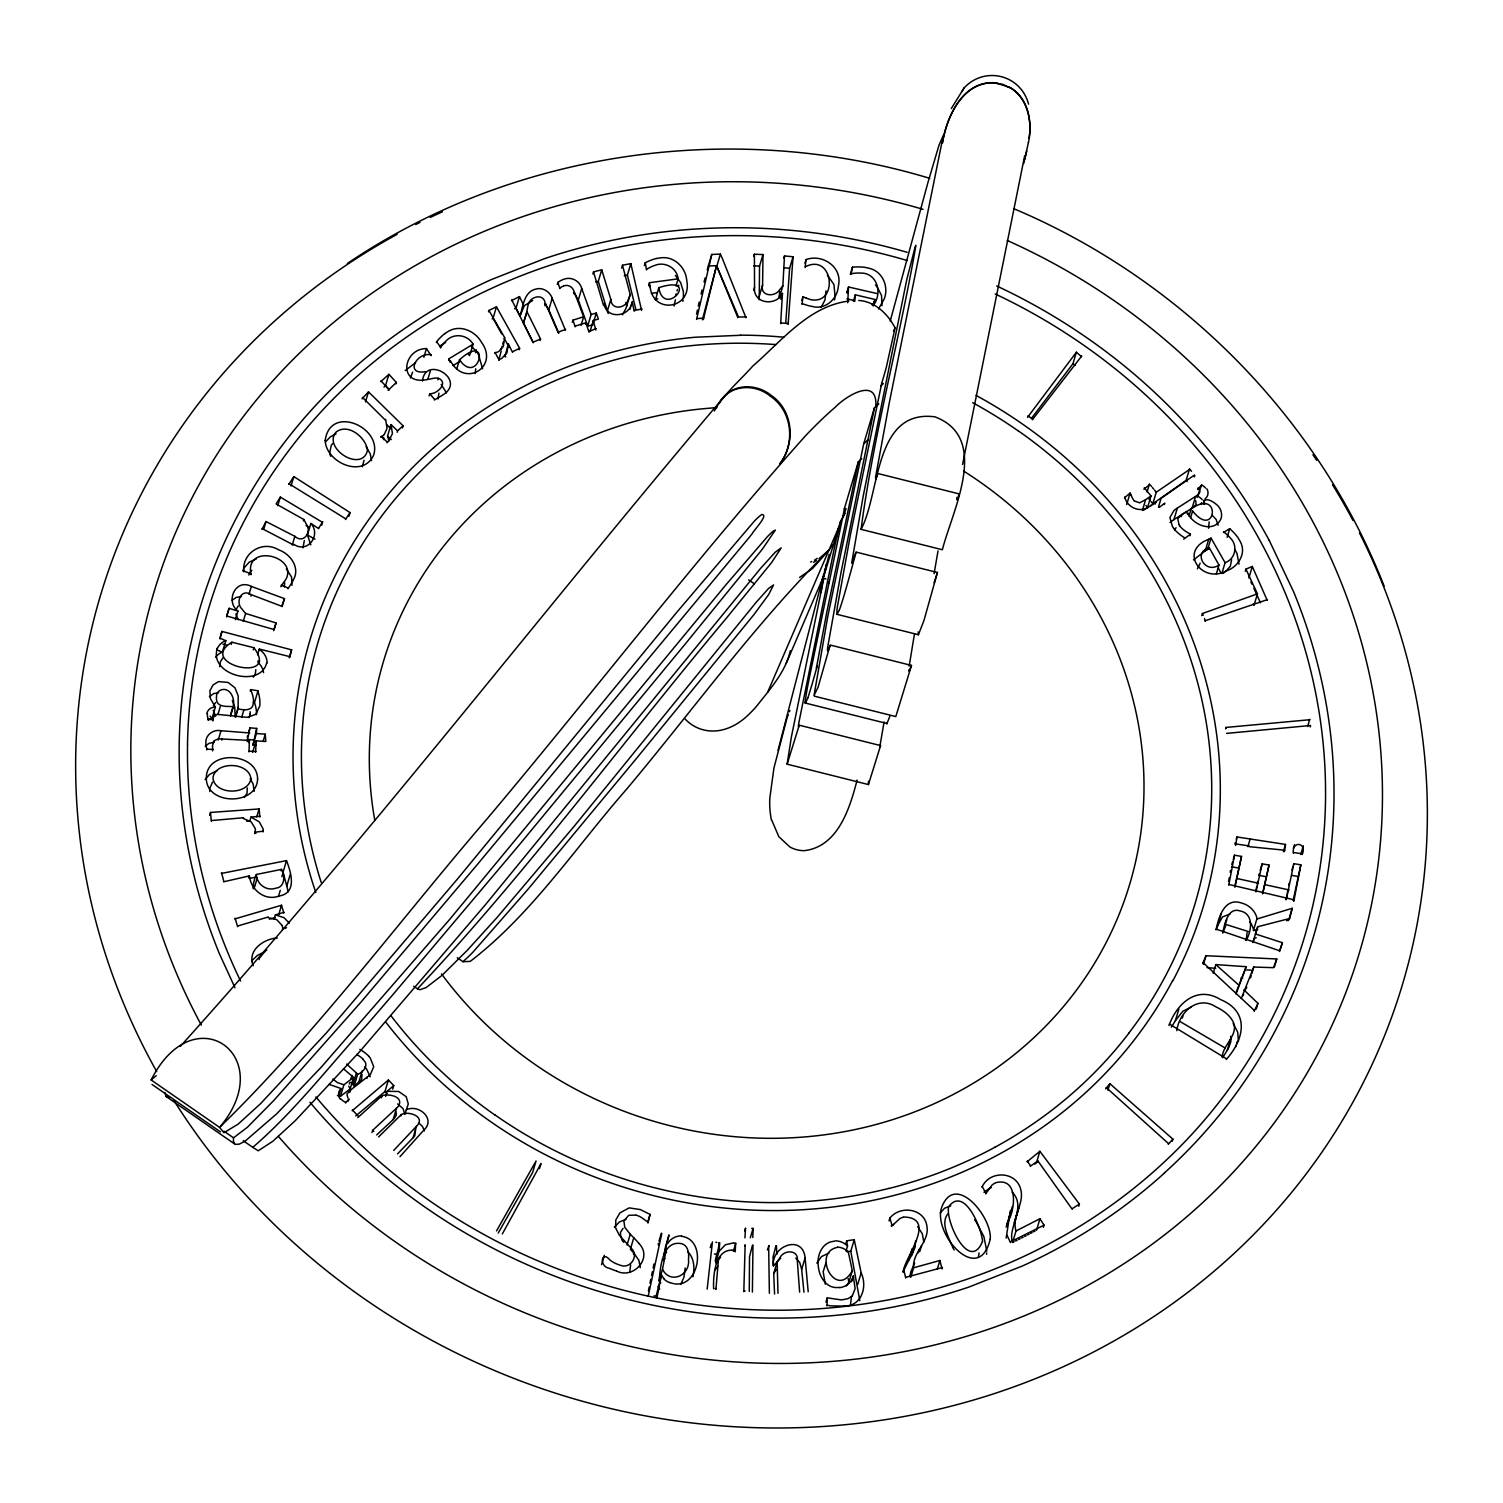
<?xml version="1.0" encoding="UTF-8"?>
<svg xmlns="http://www.w3.org/2000/svg" width="1503" height="1503" viewBox="0 0 1503 1503"><rect width="100%" height="100%" fill="white"/><g stroke="black" fill="none" stroke-linecap="round" stroke-linejoin="round"><path stroke-width="1.5" d="M263.063 831.929L263.232 829.769M787.121 764.163L799.239 725.197L880.57 745.582L868.452 784.566L787.121 764.163L791.442 736.658L823.832 578.298M868.452 784.566L868.452 781.184M908.845 669.887L909.09 671.353L911.494 665.434L830.163 645.031L818.083 687.172L814.006 695.57L827.758 616.568L863.699 443.836L874.445 407.783L878.785 403.931M986.795 1251.116L983.864 1236.537L976.142 1221.864M851.581 1281.646L853.291 1275.897L855.113 1288.616L852.22 1296.15L847.842 1298.724L841.361 1299.926L827.251 1297.84L826.988 1305.9M263.269 831.197L255.097 832.174L254.665 833.601M749.264 1291.34L749.527 1256.715L752.477 1245.16M753.754 256.393L754.393 254.232L762.979 254.571L759.541 266.087L759.24 299.717M752.965 1245.179L752.402 1292.073M752.815 1237.533L753.097 1228.439L751.688 1228.364M762.979 254.571L762.603 285.044C759.729 296.392 775.078 297.613 779.719 289.647A48.81 45.578 16.6 0 0 782.856 285.795L784.491 255.961L793.058 256.75L788.117 324.329M248.991 751.913L249.423 740.434L218.348 738.781L213.971 740.829L212.505 745.563M255.66 752.195L256.092 740.866L265.824 741.486L265.261 734.197L256.393 733.502L252.955 745.018L256.28 745.281M371.504 460.632L370.226 453.85L366.093 446.616M859.81 1300.715L850.792 1251.21L854.23 1239.693L847.993 1240.614M685.199 1267.931L683.903 1277.362L680.746 1284.407M979.073 1252.92L978.415 1257.147M923.838 1242.154L922.335 1233.85L917.657 1226.598M254.157 791.348L253.199 784.228L250.193 778.535M743.816 1291.659L745.15 1244.785L744.718 1246.231M820.995 592.389L823.813 573.676L778.028 750.448M675.411 299.736L674.077 305.954M918.201 631.899L918.408 634.736L923.932 620.589L937.44 572.493L856.09 552.089L851.656 563.155L863.117 496.572L906.365 281.587A59.5 0.996 -75.9 0 1 907.023 278.619L914.857 248.051A62.769 1.052 -75.9 0 1 915.891 245.44C899.489 340.354 873.638 433.991 861.05 529.338L942.381 549.741C951.944 511.339 991.135 438.068 934.922 416.838C873.807 408.91 880.363 493.416 861.05 529.338M501.232 351.063L498.808 359.931M640.259 1267.668L638.907 1260.322L633.496 1252.638A87.155 81.369 16.6 0 0 630.358 1249.312M235.107 715.578L234.712 706.936L232.307 700.473M734.178 1243.019L735.662 1243.3L735.192 1251.849M1197.403 568.885L1200.145 563.174M207.395 713.681L207.376 714.827A13.546 12.644 16.6 0 0 208.391 719.618L208.184 720.332M247.15 741.618L250.005 727.828L256.675 728.429L256.393 733.502M252.955 745.018L256.675 728.429M873.938 301.502L873.619 305.071L871.834 304.621M778.892 298.064L779.738 291.732M780.658 323.652L782.462 293.404C776.055 306.687 752.815 303.85 754.544 287.449L754.393 254.232M213.257 718.096L214.516 715.409L217.522 714.376L243.336 716.987A30.68 28.632 16.6 0 0 247.751 717.213L255.717 714.357L259.7 706.185A14.635 13.659 16.6 0 0 259.812 705.395L259.906 704.174A39.717 37.087 16.6 0 0 257.802 690.854M243.862 571.835C241.532 553.254 262.01 540.253 277.942 549.44A29.891 27.899 16.6 0 1 279.201 550.023C290.699 554.288 300.262 568.002 293.461 579.613M383.641 439.627L383.641 437.373M785.768 322.581L789.62 268.267L793.058 256.75M798.469 725.968L798.6 724.671A350.424 5.918 -75.9 0 1 799.089 721.478L834.071 549.403A180.116 3.044 -75.9 0 1 834.409 547.825M1010.392 1210.535L1006.165 1238.059M249.949 714.038L249.911 714.526A7.947 7.421 16.6 0 1 249.836 715.071L249.085 717.645M253.387 702.521L253.349 702.859A7.947 7.421 16.6 0 1 253.274 703.554C252.88 710.844 243.524 710.543 238.113 708.721L235.539 717.363M713.606 1288.804C713.173 1277.55 714.132 1250.214 731.736 1250.12M720.632 1257.184C709.097 1270.956 720.313 1249.106 718.772 1242.624M715.935 1289.386L718.528 1258.349M715.635 1262.839L719.073 1251.304L719.749 1242.718M1015.107 1223.198C1015.746 1211.888 1023.656 1201.461 1020.856 1189.963C1016.817 1171.081 989.538 1169.898 982.004 1187.201M223.985 1131.252L233.491 1137.827L233.416 1141.566L235.276 1144.403L239.278 1144.14L245.102 1141.134L276.815 1113.723L321.492 1066.905L449.923 919.122L726.437 584.216L767.469 536.609A73.328 8.699 -55.3 0 1 773.106 531.254L775.285 530.127L762.397 549.14L684.861 644.486L519.08 845.099L393.861 993.502A2282.024 270.578 -55.3 0 1 367.784 1023.768C329.909 1065.232 295.433 1110.548 252.786 1147.353L243.279 1140.758M683.377 298.233L683.395 292.69A27.035 25.232 16.6 0 0 683.17 290.812L680.634 282.564L675.429 275.462M233.266 705.583C235.257 698.068 229.339 686.195 220.34 690.215C217.86 691.399 216.282 694.085 216.507 696.847C214.797 712.309 238.132 702.596 232.195 709.191M238.113 708.721L238.225 695.964L234.994 687.829L228.118 682.437L218.536 681.592L213.088 684.955L209.913 690.704L210.401 698.576L215.38 707.105L211.942 718.622L210.082 716.123M986.72 1252.901L986.569 1254.216M707.161 1289.142L712.441 1241.91M805.12 267.478L806.021 259.587C822.554 253.556 842.525 267.102 838.505 285.345A29.891 27.899 16.6 0 1 838.298 286.641C837.303 299.322 824.846 310.031 812.353 306.48M802.038 304.395L802.94 296.711L806.359 298.158M266.613 663.011C260.827 687.529 212.674 675.937 216.526 651.663M1029.048 138.276C1031.96 120.221 1027.789 98.446 1011.181 88.189M1238.979 564.189L1237.007 553.499A24.255 22.658 16.6 0 0 1236.631 552.747L1234.733 549.553M825.523 568.529L823.7 576.532L840.778 520.714A12.062 1.428 -55.3 0 0 842.601 517.821L842.939 517.276A15.237 1.804 -55.3 0 0 844.818 513.876L845.137 513.181M1284.389 851.656L1285.516 844.423L1236.95 836.964L1235.691 845.438M1302.162 854.549C1307.535 842.582 1291.678 840.177 1293.35 853.234M835.067 296.861L833.977 284.537L827.383 275.124M962.559 464.483L1024.67 155.711M873.619 305.071C883.012 292.164 876.399 272.362 860.524 273.095A22.827 21.305 16.6 0 0 857.349 273.039L856.391 273.095A70.265 65.606 16.6 0 0 851.919 273.584L850.999 274.391M909.183 666.092L913.73 638.343A2282.024 38.514 -75.9 0 1 914.519 633.984M1238.434 1041.072L1237.702 1032.166L1233.174 1023.487M532.851 341.97L523.439 323.051L526.82 312.662M903.171 1272.271C903.679 1258.406 938.06 1218.069 903.923 1216.998M1028.428 142.522C1032.824 122.57 1028.127 97.939 1009.264 87.061M259.117 959.572L259.286 958.613M1293.801 901.33L1300.846 864.845L1293.839 863.661L1286.324 899.339M1300.846 864.845L1293.144 900.522M934.096 573.714L938.022 550.868M511.508 300.619L519.437 296.617L516.017 308.134L519.982 316.1L524.284 305.748L532.644 300.525M519.982 316.1C522.988 307.025 523.758 292.146 535.369 289.196C542.32 286.866 549.929 291.544 552.202 298.27L565.391 330.134M1234.94 887.277L1241.534 856.409L1234.527 855.207L1228.74 885.192M1241.534 856.409L1234.921 886M882.017 305.748L881.547 295.527L877.038 286.678M1230.205 872.247L1230.506 870.406M1262.821 893.402L1269.039 865.07L1262.144 863.83L1255.963 891.899M1269.039 865.07L1262.464 893.834M683.132 300.187L682.926 301.351M1288.804 885.079L1289.086 883.445M877.057 293.555L848.519 286.998L847.73 302.667M834.86 298.158L834.522 299.961M1257.673 881.434L1257.222 883.877M1028.447 142.409L1023.731 163.47M291.958 585.362L291.563 577.039L286.34 568.867M1012.477 1242.192A22.357 20.873 16.6 0 1 1011.688 1234.733C1013.097 1220.643 1024.52 1204.354 1012.139 1192.161M1229.247 877.752L1228.571 881.416M1287.921 890.02L1287.301 893.308M808.389 682.249L843.108 515.228M656.21 1295.924L661.433 1274.976A29.628 27.655 16.6 0 0 662.691 1276.949L663.988 1278.621M660.756 1282.923L659.084 1280.819C660.399 1267.818 662.015 1240.125 681.329 1243.62C688.186 1245.16 689.182 1253.558 688.487 1259.364C690.478 1275.559 670.206 1284.652 662.504 1269.302L666.449 1248.486M661.433 1274.976L656.924 1297.953M851.224 273.678L852.445 267.196A54.784 51.14 16.6 0 1 864.638 267.271L869.016 268.229A24.273 22.658 16.6 0 1 869.842 268.473C881.942 271.423 888.386 285.42 884.872 296.936A27.035 25.25 16.6 0 1 884.403 298.552L878.541 308.979M1256.771 886.3L1255.832 891.147M696.565 319.35L711.783 254.439L717.175 254.232L720.388 254.139L722.173 258.046L745.939 317.715M884.102 721.853L879.8 746.822A156.556 2.649 -75.9 0 0 879.856 747.16L880.57 745.582M1287 894.943L1286.004 899.865M873.224 306.011L875.159 299.529L872.679 298.909L855.301 294.813L854.812 301.389M843.315 514.251L843.765 512.016A77.235 1.296 -75.9 0 0 844.01 510.738L844.104 510.137A81.2 1.371 -75.9 0 0 844.31 508.878L858.345 461.759L861.764 458.659M648.394 1290.852L649.183 1287.019M649.972 1283.186L650.761 1279.354M651.55 1275.502L652.358 1271.67M653.147 1267.837L653.937 1264.004M648.206 1296.131L661.827 1233.399M881.716 383.34L850.435 534.73L837.246 607.513A858.288 14.485 -75.9 0 0 836.927 610.631L837.077 614.351L918.408 634.736M703.31 319.557L716.555 265.693L738.33 316.663M874.445 407.783L841.116 571.985L827.665 647.342A531.949 8.98 -75.9 0 0 827.552 650.705L827.758 650.949M692.958 1276.761C694.762 1268.213 694.348 1257.973 687.622 1251.604M858.345 461.759L826.875 611.74L816.392 668.046L817.313 665.679A218.33 3.682 -75.9 0 1 807.844 697.899M696.547 314.052L697.411 310.05M790.353 650.705C785.374 672.536 769.574 689.539 756.197 706.711A126.872 118.925 21.3 0 1 749.358 713.869C738.668 724.728 723.619 732.731 708.007 730.721A35.151 32.822 19 0 1 685.161 719.054M702.408 319.763L716.555 265.693L708.345 265.956L707.237 269.958M698.294 306.03L699.196 302.009M1026.793 150.882L1024.783 159.28M837.021 536.12L840.778 520.714M289.684 657.393L291.601 649.86L221.918 631.429L220.19 637.178M701.074 293.987L702.051 289.966M647.943 1223.047L650.066 1214.424L640.372 1209.577L629.137 1207.886L619.912 1212.902L615.835 1219.891L615.591 1227.876L619.274 1235.109L627.596 1244.39A60.89 56.851 16.6 0 1 630.959 1248.035C639.733 1255.362 630.321 1269.772 620.063 1265.131A12.907 12.043 16.6 0 1 619.48 1264.962L618.672 1264.699A26.039 24.311 16.6 0 1 616.85 1264.004L615.084 1263.234A29.29 27.336 16.6 0 1 609.88 1259.946C601.162 1249.575 598.908 1266.86 609.391 1268.269A31.77 29.665 16.6 0 0 610.819 1268.964L616.324 1270.974M218.536 650.555L216.751 649.766L217.071 648.488M219.983 638.963L221.918 631.429M1288.653 920.475L1286.606 920.569M1257.842 929.342L1253.427 930.545L1256.846 919.028L1292.242 908.3L1289.386 919.235M857.105 780.076C849.796 808.257 838.11 846.677 804.274 850.66A26.359 24.461 16.1 0 1 789.714 846.865L778.779 836.589L771.697 819.999M704.062 281.963L705.095 277.961M824.377 571.891L825.372 568.078M825.899 566.049L826.443 563.926M236.046 609.391L238.301 605.934M890.227 321.041L927.952 182.483L939.018 145.115L943.339 135.308L889.269 402.879L875.573 476.996L875.779 479.532L877.921 473.539L959.252 493.923L957.11 499.935L956.904 497.399M911.494 665.434L895.807 716.574L814.457 696.19M1007.705 1222.033C1015.54 1209.821 1018.564 1176.811 995.756 1182.692M1006.127 1227.181L1007.555 1222.409M937.44 572.493L934.096 582.863M1246.175 940.333L1247.095 932.63M881.754 383.19L883.463 377.366A270.69 4.565 -75.9 0 0 884.797 372.706L885.643 369.794A142.184 2.405 -75.9 0 0 886.244 367.615L895.036 328.049A392.584 6.632 -75.9 0 0 894.755 328.349M274.072 629.532L226.746 616.005L229.095 608.302L237.925 611.063L235.351 619.706M259.361 958.294L265.279 950.967M216.751 649.766L217.183 648.338M226.521 616.944L229.095 608.302M215.605 657.149A17.247 16.101 16.6 0 1 222.35 652.058L225.882 640.729L220.19 638.249M261.992 529.375L266.012 521.541L294.851 536.308C303.531 544.311 312.286 531.874 306.199 523.983A48.791 45.56 16.6 0 0 303.813 519.493L276.101 503.975L280.328 497.08L322.525 522.368M263.664 529.451L266.012 521.541M251.02 574.672C244.256 543.485 296.861 555.208 286.359 578.505A38.045 35.508 16.6 0 1 283.485 582.582L280.817 586.715M231.237 644.374L231.875 642.213L253.875 647.699C281.324 683.921 195.615 664.57 231.875 642.213M248.972 594.324L251.339 586.414C235.52 578.073 225.037 601.444 237.925 611.063M212.9 720.952L213.257 718.378M243.261 621.378L245.609 613.449A41.276 38.533 16.6 0 1 242.34 609.429C234.806 602.741 241.081 587.805 251.358 594.737L281.719 606.254M250.926 596.184L251.358 594.737M277.754 505.703L280.328 497.08M206.7 749.903L206.719 748.475A26.321 24.574 16.6 0 1 205.892 743.966L205.892 743.327A10.765 10.051 16.6 0 1 205.892 742.482C205.498 734.648 213.633 729.162 220.997 730.721L249.723 732.976M217.935 714.451L220.302 706.523M288.745 484.436L293.837 476.601L350.011 512.561L348.94 516.168M291.056 485.957L293.837 476.601M212.618 750.88L212.637 747.329A13.659 12.757 16.6 0 1 212.524 746.333L212.524 746.108M218.198 740.077L220.997 730.721M221.862 740.134L222.294 738.687M230.692 714.226L231.969 709.904M230.56 716.01L232.909 708.082M253.237 649.86L253.875 647.699M235.295 717.006L238.301 706.936M209.612 815.34L210.476 812.465L259.098 808.952L259.85 817.012M257.577 654.801L259.305 649.052L289.891 656.661M292.277 544.95L294.851 536.308M241.664 717.382L244.012 709.454M293.649 545.007L262.198 528.661M211.303 821.258L210.476 812.465M250.287 691.042L250.719 689.595L258.009 690.798L254.571 702.314L253.199 702.089M303.399 520.921L303.831 519.493M273.715 630.696L276.064 622.956L245.609 613.449M282.132 606.573L284.48 598.645L251.339 586.414M287.975 588.744L291.056 583.953A46.912 43.812 16.6 0 0 292.69 581.154L293.386 579.745M247.206 737.203L247.638 735.756M248.709 732.149L250.005 727.828M310.82 544.856L307.457 534.955L310.896 523.439L318.674 528.643M248.765 742.595L249.423 740.434M252.654 752.383L256.092 740.866M321.68 525.242L322.318 523.082M362.035 398.84L368.498 391.851L403.067 425.781L402.428 427.942M221.354 873.45L286.491 860.618C291.112 872.398 297.387 893.083 279.088 896.032C265.186 901.368 250.794 890.039 249.404 875.892L223.496 881.829M263.119 741.411L265.261 734.197M289.234 657.788L291.601 649.86M365.492 401.921L368.498 391.851M243.336 818.459L251.208 821.953L255.266 828.604M249.705 821.408L250.982 817.087L260.057 816.298M380.766 381.649L388.901 374.36L396.36 382.438L395.928 383.866M256.75 816.862L259.098 808.952M345.502 519.55L350.011 512.561M383.979 387.098L385.463 385.876L388.901 374.36M388.15 390.31L396.36 382.438M234.863 918.915L281.512 905.257L283.823 913.035M248.765 878.053L249.404 875.892M385.426 420.182L362.467 397.393M380.935 437.26L381.142 436.528A11.799 11.009 16.6 0 0 383.622 435.118L383.904 434.855M237.624 926.675L235.069 918.201M257.182 877.564C251.79 899.94 252.016 883.369 256.355 874.483L281.531 869.373C285.025 875.817 285.082 886.883 276.27 888.104A12.663 11.817 16.6 0 1 275.556 888.273C266.313 891.317 256.75 884.234 256.355 874.483M388.939 441.037L387.567 436.114L391.005 424.579L397.562 430.835L397.149 432.282M387.06 442.746L388.488 441.093M423.884 357.226L426.457 348.583C403.48 348.546 397.919 383.678 424.597 379.996A58.053 54.202 16.6 0 0 428.524 379.32L432.714 378.493A13.865 12.945 16.6 0 1 438.331 378.211C448.89 382.551 437.392 394.181 429.764 393.748L429.125 395.909M422.456 381.067C425.199 354.746 466.475 379.357 443.535 394.462A13.602 12.7 16.6 0 1 443.084 394.782L442.145 395.402A35.471 33.122 16.6 0 1 441.037 396.059L434.329 400.023M431.154 355.61L426.457 348.583M436.377 342.459L436.584 341.745A54.803 51.158 16.6 0 1 444.813 333.534M281.099 870.819L281.531 869.373M427.829 379.32L430.403 370.677M268.116 917.675L276.684 919.629L282.057 925.397M281.869 876.7L282.733 873.825M286.491 860.618L283.071 872.135L286.754 886.094A59.237 55.292 16.6 0 1 287.806 890.358M440.473 348.001L441.093 346.723A70.303 65.644 16.6 0 1 443.704 343.36L444.324 342.665A22.827 21.305 16.6 0 1 446.353 340.636C454 332.783 467.527 334.568 473.107 344.168L470.101 354.238M274.11 919.197L275.406 914.876L284.048 912.321M286.754 886.094L290.192 874.577M437.899 379.808L438.312 378.361M278.731 914.613L281.512 905.257M448.57 360.175L449.002 358.747L473.107 344.168M450.13 362.336L449.002 358.747M282.451 929.662L282.677 928.948A11.799 11.009 16.6 0 0 282.339 926.167L282.226 925.848M456.705 369.174L459.486 359.818C492.27 329.965 478.856 387.361 459.486 359.818M475.512 352.66L476.376 349.767M488.494 311.873L488.926 310.426L496.46 306.819L519.625 348.32L519.193 349.767M501.701 333.891L493.022 318.335L496.46 306.819M494.9 353.299L495.126 352.585A11.799 11.009 16.6 0 0 497.963 351.909L498.188 351.777M501.232 349.147L502.077 346.254M502.735 344.093L503.373 341.933M504.238 339.058L504.651 337.611L488.926 310.426M499.184 360.156L495.126 352.585M504.933 356.699L508.315 343.924L512.542 352.341M523.439 323.051L526.877 311.534L540.554 339.039L540.122 340.486M533.321 342.74L511.734 299.886M544.988 305.767C546.604 292.54 528.887 295.039 527.778 306.65A41.257 38.514 16.6 0 0 526.895 311.534M558.815 333.159L548.764 309.787L552.202 298.27M557.218 284.48L558.477 281.925M559.867 288.52L557.857 282.32M558.195 332.745L545.627 303.606M573.977 293.761C574.954 288.576 568.735 283.56 563.7 286.021M338.645 1096.42L341.012 1088.51L329.063 1084.358M337.405 1095.537L340.467 1096.307L343.886 1084.771L353.6 1077.444L343.473 1068.802M592.99 324.93L587.692 326.038L578.298 300.036L581.736 288.52C579.876 281.005 571.441 276.439 564.207 279.145A10.765 10.051 16.6 0 0 563.268 279.445L562.78 279.633A26.321 24.574 16.6 0 0 558.496 281.944M572.324 322.3L572.962 320.139L583.652 316.738L574.409 292.333M340.467 1096.307L350.161 1088.961L348.734 1086.199M349.372 1084.039L349.804 1082.592M350.875 1078.985L351.946 1075.396M575.161 326.809L572.962 320.139M345.502 1103.052L348.978 1098.937L348.339 1101.098M592.877 274.034L593.516 271.874L601.726 269.826L610.838 299.416C611.402 310.933 626.375 308.359 628.442 299.116A48.81 45.56 16.6 0 0 630.208 294.532L622.486 265.242L630.828 263.626L641.593 310.426M350.161 1088.961L353.6 1077.444M349.936 1092.211L350.575 1090.051L367.371 1076.937A30.661 28.632 16.6 0 0 370.527 1074.138L373.74 1066.717L370.283 1058.074A14.635 13.659 16.6 0 0 369.757 1057.417L368.911 1056.459M361.998 1074.495L361.622 1079.718L354.163 1085.936L352.942 1084.508L356.38 1072.973L346.648 1064.068M354.163 1085.936L357.601 1074.42C362.843 1072.541 369.062 1065.533 364.027 1060.573A7.947 7.421 16.6 0 0 363.576 1060.01L363.106 1059.483M581.079 325.381L583.652 316.738M358.71 1082.517L362.148 1070.981M585.494 324.178L585.926 322.732L575.367 326.095M607.757 312.042L598.288 281.362L601.726 269.826M352.209 1110.736L388.413 1079.999L393.767 1085.579L392.678 1089.168M587.692 326.038L591.13 314.503L581.736 288.52M589.026 332.201L585.926 322.732M366.939 1078.384L367.371 1076.937M590.078 331.336L593.29 320.534L598.401 319.087L596.296 313.037L591.13 314.503M593.516 322.393L596.296 313.037M357.846 1117.593L382.081 1095.631C388.169 1093.62 403.368 1096.063 398.877 1105.457M595.77 330.002L593.29 320.534M603.53 305.41L593.516 271.874M607.4 310.933L610.838 299.416M621.641 268.116L622.486 265.242M381.443 1097.791L382.081 1095.631M371.974 1132.529L372.631 1130.369L396.548 1108.106A17.172 16.045 16.6 0 0 398.896 1105.457M635.788 309.167L627.39 275.143L630.828 263.626M355.741 1115.921L384.975 1091.516L388.413 1079.999M385.632 1096.326L387.135 1091.291L393.767 1085.579M378.587 1136.926L401.376 1114.493C408.591 1110.585 426.364 1116.804 416.5 1126.254L393.692 1150.453M622.43 314.841L625.906 308.51L630.227 294.532M630.058 309.205L630.49 307.758M631.128 305.597L632.199 301.99L634.21 311.177M644.411 265.524L645.275 262.649L646.478 269.92M376.671 1134.934L393.11 1119.622L396.548 1108.106M400.944 1115.94L401.376 1114.493M648.62 285.57L649.465 282.696L678.135 278.863C676.989 267.534 664.382 261.297 654.82 265.411A22.827 21.305 16.6 0 0 652.058 266.444L651.194 266.839A70.303 65.625 16.6 0 0 647.305 268.868L646.703 269.187M649.54 286.66L649.465 282.696M387.135 1091.291L398.652 1091.479L406.223 1096.702L408.271 1103.954L404.852 1114.437L403.067 1108.594L397.619 1103.935M655.496 300.055L658.746 287.693C702.089 273.508 664.683 319.82 658.746 287.693M399.967 1156.69L423.508 1130.463C436.528 1119.284 418.567 1103.54 406.167 1109.89M397.525 1153.909L413.081 1137.771L416.5 1126.254M675.993 286.058L678.135 278.863M675.542 295.959L676.181 293.799M677.045 290.906L677.477 289.478M678.323 286.585L678.755 285.157M708.345 265.956L711.783 254.439M716.969 265.674L720.388 254.139M737.879 317.659L716.555 265.693M753.679 290.323L754.544 287.449M759.165 296.561L762.603 285.044M783.833 258.121L784.491 255.961M496.535 1230.901L536.064 1160.974L532.626 1172.509L498.226 1233.042M779.437 297.331L782.875 285.814M780.752 299.172L782.462 293.404M502.34 1233.944L541.005 1163.566L539.502 1168.601M804.95 263.194L806.021 259.587M801.869 300.318L802.94 296.711M850.303 274.391L851.168 271.517M851.374 270.784L852.445 267.196M847.016 292.033L848.519 286.998M846.94 293.085L848.011 289.478M853.366 301.295L855.301 294.813M601.519 1264.699L604.319 1255.343M624.196 1240.839L623.764 1242.286L623.012 1241.44M627.052 1244.991L630.264 1234.207L624.741 1227.312L623.914 1220.793L628.724 1215.326L635.863 1215.063M630.565 1248.598L633.778 1237.796L630.264 1234.207M633.439 1254.047L633.871 1252.6M647.699 1222.334L650.066 1214.424M658.333 1243.376L658.389 1244.916M658.99 1241.215L661.339 1233.287M659.084 1280.819L662.504 1269.302M710.243 1247.603L711.314 1243.996M733.389 1251.229L735.756 1243.319M744.699 1230.938L745.563 1228.045L744.924 1237.871M750.298 1237.796L753.097 1228.439M767.357 1249.951L769.123 1245.63M780.733 1258.143L773.387 1265.827L773.012 1257.184L775.961 1245.668M773.387 1265.827C771.133 1245.949 802.752 1233.794 805.101 1257.861L808.201 1291.753M1027.564 417.308L1076.392 352.209L1081.521 356.699M774.571 1294.045L773.707 1273.454L777.145 1261.938A48.829 45.578 16.6 0 1 779.888 1257.823C783.833 1249.425 799.126 1249.444 797.323 1260.961L799.652 1292.148M769.386 1293.275L768.634 1245.63M1032.317 419.788L1081.747 355.967M777.972 1293.332L777.145 1261.938M803.955 1292.185L801.663 1269.396L805.101 1257.861M1031.622 418.116L1072.954 363.726L1076.392 352.209M825.955 1302.162L827.251 1297.84M845.682 1243.695L847.034 1240.745M846.039 1251.022L847.542 1245.987L846.546 1240.802M848.425 1252.412L852.295 1270.711L848.857 1282.228L846.245 1285.948M857.725 1284.407L861.163 1272.891L854.23 1239.693M889.006 1220.924L889.87 1218.05C900.616 1204.786 924.871 1208.562 926.975 1226.561C929.061 1239.317 917.581 1248.505 914.388 1260.059A22.338 20.854 16.6 0 0 913.599 1267.762L910.837 1277.118M891.805 1225.96L899.752 1218.67A17.284 16.138 16.6 0 1 901.631 1217.768L901.988 1217.618A16.589 15.481 16.6 0 1 902.946 1217.28L903.322 1217.167M1124.488 497.812L1130.106 493.04L1130.801 494.788M1126.668 504.557L1130.106 493.04M903.078 1271.707L908.827 1260.134L912.265 1248.617M908.827 1260.134L911.889 1254.836L915.308 1243.3M905.727 1278.001L903.81 1270.11M1143.858 489.208L1149.87 484.473M918.408 1252.713L919.479 1249.106M919.836 1251.398L921.546 1245.63M1147.09 491.894L1149.438 483.966M1142.412 510.494L1145.624 499.691L1150.997 495.934L1147.24 491.331M1145.549 508.859L1147.559 507.45L1150.997 495.934M1150.866 505.835L1155.995 502.246M1151.129 501.683L1152.82 503.768L1156.239 492.232L1189.888 469.255M1155.112 504.106L1155.751 501.946M1158.494 506.981L1161.086 498.338L1194.453 475.042M1159.208 507.413L1164.787 503.148L1164.355 504.576M937.308 1269.152L939.882 1260.51L913.636 1267.762M942.099 1268.964L939.882 1260.51M1170.029 522.499L1173.918 519.606L1177.356 508.089L1198.379 494.6L1199.92 491.969L1199.093 489.151M1152.82 503.768L1186.111 480.378L1189.549 468.861M1181.302 516.637L1181.94 514.477L1186.844 511.508L1186.412 512.936M1194.359 476.902L1194.791 475.455M1187.483 514.477L1187.915 513.049C1192.837 525.825 1215.1 533.584 1221.244 518.122C1222.24 514.007 1221.131 509.479 1218.369 506.286C1214.499 502.171 1203.922 495.088 1203.396 504.144M985.649 1193.889L991.942 1185.191A17.303 16.157 16.6 0 1 993.577 1183.932L993.896 1183.725A16.589 15.5 16.6 0 1 994.742 1183.218L995.23 1182.936M1189.005 516.074L1191.165 508.878C1222.24 487.141 1216.077 541.061 1192.33 510.663M1197.59 489.452L1201.649 484.962A13.565 12.663 16.6 0 1 1205.613 488.099M1173.918 519.606L1192.067 508.183L1195.505 496.666M1183.706 539.164L1190.376 534.279L1189.944 535.726M1190.658 517.539L1192.593 511.076M1197.083 497.437L1201.649 484.962M1201.198 503.956L1201.63 502.509M1193.495 559.943L1205.256 550.812L1208.694 539.276L1211.042 538.112L1225.077 562.686L1221.845 573.488M1211.042 538.112L1207.604 549.628L1205.256 550.812M1007.78 1221.695L1010.561 1212.339M1008.945 1218.012L1012.383 1206.496M1208.882 549.271L1209.314 547.825L1218.971 565.034L1216.397 573.676M1027.056 1161.8L1039.869 1151.298L1079.398 1204.091L1078.759 1206.251M1030.194 1166.29L1037.915 1160.955L1072.203 1209.257M1014.243 1222.935L1017.681 1211.418M1015.502 1219.102L1018.94 1207.585M1010.411 1242.549L1007.01 1235.165M1223.404 532.532L1229.698 528.68A54.766 51.14 16.6 0 1 1237.89 537.492L1240.069 541.23A24.255 22.658 16.6 0 1 1240.445 541.982C1246.475 553.01 1238.547 566.33 1227.632 570.407A27.035 25.25 16.6 0 1 1226.016 571.084C1201.987 584.047 1177.845 550.962 1208.694 539.276M1015.126 1223.198A22.357 20.873 16.6 0 0 1016.009 1230.957L1012.59 1242.474L1014.112 1241.741M1039.869 1151.298L1036.431 1162.815L1034.891 1164.055M1037.483 1162.401L1037.915 1160.955M1201.742 615.685L1202.4 613.525L1257.447 593.854L1245.912 569.111L1252.3 566.462L1267.217 600.355M1227.124 537.322L1229.698 528.68M1205.199 621.378L1204.485 618.428M1036.525 1230.243L1039.944 1218.726L1044.04 1225.133L1043.383 1227.293M1245.273 571.272L1245.912 569.111M1248.861 577.979L1252.3 566.462M1105.701 1088.905L1109.872 1083.701L1172.866 1139.124L1172.227 1141.284M1107.936 1090.182L1109.872 1083.701M1254.235 604.638L1257.447 593.854M1225.621 728.88L1226.053 727.433L1309.789 719.73M1226.58 733.389L1310.616 725.498L1310.184 726.945M1168.977 1025.497C1176.999 1003.177 1197.177 985.085 1220.605 999.608C1249.745 1011.669 1244.709 1038.986 1226.223 1059.483M1171.363 1027.188L1175.421 1020.575L1178.859 1009.058M1176.83 1030.645C1179.01 1012.308 1197.741 994.93 1215.814 1006.803C1222.841 1010.185 1229.83 1014.976 1233.324 1022.19C1238.829 1035.191 1222.597 1044.848 1222.202 1057.285M1182.316 1018.076L1182.974 1015.915M1234.808 844.16L1235.241 842.713M1236.311 839.125L1236.95 836.964M1231.746 864.563L1232.61 861.689M1233.249 859.528L1234.527 855.207M1202.832 963.291L1206.007 955.739L1276.78 958.97L1274.412 966.899M1203.433 964.381L1206.007 955.739M1216.002 929.906C1218.651 917.318 1224.419 897.066 1241.534 903.021A14.185 13.226 16.6 0 1 1242.342 903.247L1243.225 903.547A20.741 19.37 16.6 0 1 1257.166 918.972M1216.547 929.23L1221.169 913.88M1247.866 846.64L1250.233 838.73M1222.784 932.931C1224.194 925.716 1227.481 907.023 1239.637 910.799A11.423 10.671 16.6 0 1 1240.445 911.006C1254.084 913.956 1251.68 931.372 1246.062 940.446M1249.162 846.677L1284.821 850.21M1213.222 973.249L1215.795 964.607L1246.231 966.692L1235.973 993.99M1168.263 1144.271L1172.866 1139.124M1259.138 873.919L1258.706 875.347L1265.62 876.587M1260.209 870.312L1262.144 863.83M1307.591 726.55L1309.733 719.336M1236.03 992.638L1246.231 966.692M1252.844 942.625L1257.71 926.75L1289.612 918.521M1283.355 851.637L1285.516 844.423M1241.271 998.443L1253.765 967.049L1273.511 967.669L1276.78 958.97M1222.653 1057.717L1227.275 1050.202L1230.713 1038.667M1250.552 977.852L1251.191 975.691M1251.83 973.531L1252.694 970.656M1252.92 969.923L1253.765 967.049M1293.425 848.237L1294.496 844.63M1235.748 1046.614L1236.18 1045.167M1236.593 1043.721L1237.251 1041.56M1291.904 870.143L1292.975 866.536M1293.407 865.108L1293.839 863.661M1300.753 854.456L1303.326 845.813M1254.178 1011.237L1257.936 1003.365L1243.845 989.801M1256.226 1009.114L1257.297 1005.526M1257.504 1004.793L1257.936 1003.365M1289.01 919.103L1292.242 908.3M1279.485 951.493L1282.416 942.719L1255.418 933.983L1257.71 926.75M274.316 628.667L276.064 622.956M284.349 586.865L284.687 582.431M1217.749 925.397L1222.446 916.999L1230.055 913.937M1226.824 919.704L1225.358 924.289L1248.692 931.653M1253.295 941.442L1254.272 938.267L1256.264 937.816M1007.48 1222.766L1007.123 1223.855M1222.935 932.649L1225.678 925.867M213.388 705.734L215.662 702.54M1282.416 942.719L1279.692 950.779L1216.209 929.173M889.889 716.179L886.845 723.826L886.563 722.642M786.952 718.284L773.913 768.146L769.799 798.375A100.795 93.581 13.5 0 0 771.396 820.037M807.787 698.125L805.345 703.348A376.295 6.35 -75.9 0 1 805.232 702.239M632.199 301.99C630.114 316.964 607.005 319.951 603.962 303.963M875.159 299.529L872.567 304.977M787.253 717.457L788.286 714.564M281.944 605.521L284.48 598.645M242.772 571.027L243.599 568.998M839.444 609.805L837.077 614.351M248.822 575.029L250.268 572.155M789.376 711.689L789.864 710.468M844.291 508.916A55.16 6.538 -55.3 0 1 846.039 508.784L842.676 517.727M475.23 373.514L475.718 368.761M1174.482 529.845L1176.116 527.703M839.05 526.501L836.964 531.536M836.664 532.212L767.62 692.319M824.621 571.779L826.218 568.002M786.144 663.537L823.7 576.156M1246.137 988.579L1246.757 987.17M816.805 1263.084L821.596 1256.508L828.904 1253.07M1244.897 991.435L1245.536 990.007M1243.019 995.681L1243.639 994.272M850.435 1305.318L851.506 1296.281M629.701 1272.383L630.64 1264.868M914.632 1263.102L910.95 1271.576A22.338 20.854 16.6 0 0 910.085 1276.836M911.889 1254.836L915.083 1247.246L915.609 1240.858M714.301 411.014L717.344 405.772M205.066 779.587L209.556 774.402L217.014 770.776M244.256 567.702L249.273 562.141L256.393 558.853M940.183 1212.977L944.542 1208.243L950.779 1205.876M961.92 91.645L964.062 87.963C984.766 65.662 1020.819 74.68 1028.559 104.139M852.295 1270.711C836.025 1300.508 811.376 1252.262 837.528 1247.34M318.899 527.929L322.75 521.635M1175.421 1020.575L1182.899 1011.218L1191.184 1007.085M719.073 1251.304L725.423 1244.766L733.351 1242.925M773.707 1273.454L776.469 1269.359M951.324 108.535L964.062 87.963M614.314 1227.199L619.405 1221.958L625.981 1219.365M717.513 405.566C727.414 390.893 741.129 379.244 752.796 366.037C781.673 341.087 808.576 306.142 848.857 301.032M1208.544 528.248L1209.182 521.879M875.761 406.618C878.128 375.769 845.625 396.266 835.255 407.219A352.98 41.859 -55.3 0 0 805.439 435.851C695.006 559.811 594.023 691.906 487.066 818.872C398.389 921.921 317.02 1032.373 219.588 1127.382L151.145 1079.962C194.263 994.235 279.633 1056.609 219.588 1127.382L223.947 1132.698L238.056 1124.188L260.677 1103.559L326.358 1032.918L457.1 879.443L676.82 612.247L754.281 521.222A62.769 7.44 -55.3 0 1 761.739 514.552C769.311 514.233 753.886 530.127 752.383 533.396A59.5 7.064 -55.3 0 1 748.795 537.924L477.184 864.695L361.265 1001.787L273.959 1100.309L247.375 1127.288L233.491 1137.827M715.09 1269.866L717.739 1266.447M362.336 466.794L364.027 460.275M405.19 370.583L415.561 362.693M302.986 547.844L304.339 540.516M250.456 571.854L251.828 570.257M718.979 403.255C729.105 384.486 754.994 383.246 770.231 396.116C792.231 410.864 795.688 442.915 779.888 463.807C795.857 442.897 793.302 410.263 770.983 395.233C757.193 383.96 734.441 383.04 722.962 398.145M825.992 1262.67L823.174 1271.745L825.297 1284.22M251.659 960.868L257.426 955.401L265.186 951.493M325.475 441.901L330.416 436.847L336.09 433.785M833.808 544.048L831.46 547.054M438.068 398.971L438.895 393.147M821.108 307.439L824.94 300.093L826.03 290.849M830.257 548.557L812.578 568.472L799.577 577.434M252.786 1147.353L258.197 1150.791L272.832 1141.265L295.49 1120.449L359.893 1051.424L485.882 904.167L760.668 568.284L775.229 552.221L781.203 547.881L771.621 562.535L726.325 618.259C623.069 741.355 527.628 871.759 417.458 988.842L413.663 986.212M722.642 398.52C540.554 613.337 368.836 837.115 180.304 1046.389M278.393 896.521L280.291 890.377M205.216 746.202L209.03 743.365L214.234 742.181M209.424 696.716L213.539 693.635L218.593 692.751M384.28 434.48L387.06 428.355L385.632 419.469M232.138 600.204L236.328 597.405L241.344 596.559M389.127 440.492L392.433 433.578L391.005 424.579M412.611 372.105L410.394 377.986M212.562 782.067L209.65 788.549A14.917 13.922 16.6 0 0 209.8 791.461M223.12 657.525L220.377 661.808L219.645 666.674M244.444 797.323L247.074 793.152L247.262 787.948M883.445 383.528L880.983 385.82M397.562 430.835L403.067 425.781M863.699 443.836L866.404 441.394M866.836 440.999L868.17 439.797M623.069 1228.364L620.438 1232.441L620.795 1237.589M253.256 677.177L255.341 674.077L255.792 669.643M947.698 1214.029C940.728 1223.254 948.111 1235.823 951.587 1245.104M983.939 1192.217L989.538 1188.366M151.145 1079.962L156.237 1075.66M457.288 957.749L462.98 961.713L469.8 955.363A156.556 18.562 -55.3 0 0 473.182 951.887L528.06 889.194L635.581 759.522L753.924 614.633L768.615 594.643L773.575 584.911L768.521 588.481L755.821 602.741L574.24 826.199L497.174 917.356L467.452 950.121L441.976 975.391L426.194 987.527L419.995 989.725L417.458 988.842M663.03 1260.002L664.927 1258.575M350.575 1090.051L346.892 1094.071L347.851 1097.96M819.041 558.628L829.074 550.042C754.976 623.933 693.635 709.378 626.469 789.357C575.63 847.41 531.893 914.049 470.251 961.375L462.98 961.713M1225.283 571.835L1230.281 566.33L1231.633 559.755M444.869 333.591L448.476 331.261A24.273 22.658 16.6 0 1 449.209 330.885C460.425 324.704 474.629 330.979 480.904 341.313A27.035 25.25 16.6 0 1 481.824 342.797C499.071 367.089 464.559 388.037 450.543 360.889M441.431 345.126L445.038 342.797A24.273 22.658 16.6 0 1 445.639 342.477M387.267 442.032L381.142 436.528M1143.539 510.269L1144.534 509.573M1145.624 499.691L1139.537 502.847L1134.558 501.006M1151.091 505.121C1142.167 513.838 1127.645 508.709 1124.695 497.08M816.411 560.506L813.536 562.329M1224.156 572.624L1222.954 573.413M1079.398 1204.091L1072.409 1208.544M1192.067 508.183L1196.106 504.689L1195.693 500.724M265.655 950.723L266.801 950.028M891.147 1225.922L893.609 1224.494M560.074 287.806L562.009 286.716A13.659 12.757 16.6 0 1 562.93 286.303L563.287 286.171M453.004 365.567L460.519 361.002M1181.94 514.477L1177.77 518.704L1178.972 524.622M347.381 263.457C515.848 149.53 735.719 119.789 929.756 178.331M1225.077 562.686C1235.71 559.041 1237.946 545.194 1230.412 538.13A22.827 21.305 16.6 0 0 1228.289 535.838L1227.575 535.162A70.284 65.625 16.6 0 0 1224.156 532.25L1223.63 531.799M498.789 351.477L503.336 346.423L504.651 337.611M501.645 358.503L506.962 352.829L508.315 343.924M1039.944 1218.726L1016.028 1230.957M1044.04 1225.133L1010.617 1241.816M1033.576 1231.84L1035.041 1231.051M1030.607 1233.418L1032.091 1232.629M1027.639 1234.959L1029.123 1234.188M1024.651 1236.499L1026.136 1235.748M1021.645 1238.021L1023.148 1237.27M1209.314 547.825C1192.349 552.014 1205.181 574.653 1218.971 565.034M1018.639 1239.524L1020.142 1238.773M512.767 351.627L519.625 348.32M1015.633 1241.008L1017.136 1240.276M989.951 1188.14L991.247 1187.558M492.082 318.786L493.022 318.335M500.856 358.879L499.391 359.442M533.527 342.026L540.554 339.039M589.251 331.487L596.184 328.556M514.552 308.735L516.017 308.134M558.402 332.031L565.616 329.42M1205.425 620.664L1267.424 599.622M805.345 266.764C833.132 252.617 838.768 304.151 811.413 299.792A37.988 35.452 16.6 0 1 806.378 298.12M282.677 928.948L284.612 928.309M285.082 928.159L286.528 927.67M942.513 1267.536L905.933 1277.268M237.831 925.961L268.342 916.962M269.375 919.197L275.181 917.581M595.733 281.982L598.288 281.362M656.473 258.516L660.832 257.802A24.273 22.658 16.6 0 1 661.677 257.746C674.227 256.412 685.236 267.233 686.608 279.295A27.035 25.232 16.6 0 1 686.833 280.986C692.131 309.317 651.851 315.217 649.972 285.213M425.255 371.692C404.476 375.13 416.65 351.27 431.38 354.896M252.917 886L254.495 885.68M634.435 310.445L642.025 308.979M624.271 275.744L627.39 275.143M250.588 878.203L254.665 877.433M850.792 1251.21L846.959 1251.792M651.381 293.367L656.755 292.597M655.308 299.21L657.807 298.853M834.127 1241.29C822.235 1242.023 816.768 1255.324 818.252 1265.789A30.511 28.482 16.6 0 0 818.327 1266.616C819.267 1276.723 826.331 1288.466 837.791 1287.526A20.535 19.163 16.6 0 0 838.674 1287.489L839.651 1287.395M843.671 1306.069C861.294 1306.671 867.813 1287.244 861.163 1272.891M277.322 937.985C263.889 938.661 246.868 950.46 253.199 965.734M843.315 1306.107L830.614 1305.863A54.578 50.952 16.6 0 1 828.998 1305.562L827.195 1305.186M211.528 820.544L243.561 817.745M696.772 318.636L703.723 318.11M246.548 821.126L249.592 820.901M169.275 1097.115L165.969 1096.382L164.879 1092.456M740.566 335.282L695.231 337.236A468.053 436.96 16.6 0 0 585.437 360.419A461.909 431.229 16.6 0 0 544.03 376.708A466.945 435.926 16.6 0 0 433.615 447.744M208.391 719.599L213.332 719.524M738.086 316.926L746.146 317.001M993.427 82.684C961.958 81.782 946.89 117.234 942.4 143.067C946.552 116.426 963.104 81.256 994.911 82.778M1246.682 969.961L1251.116 970.093M753.642 265.843L759.541 266.087M206.907 749.17L213.05 749.452M249.197 751.199L255.867 751.481M1240.896 978.115L1242.793 978.209M744.041 1290.927L745.112 1291.002M993.859 83.06L996.884 82.984M1215.758 968.308L1206.965 967.631M681.611 1236.33C707.049 1239.43 699.834 1287.489 674.565 1283.844M780.865 322.92L788.323 323.596M783.721 267.722L789.62 268.267M247.394 739.438L253.237 739.946M995.343 83.153L1003.14 84.412L1010.486 88.132M716.311 1254.235L714.376 1254.028M716.142 1288.653L715.09 1288.541M715.86 1242.305L716.837 1242.399M275.406 914.876L284.048 917.675L289.327 923.199M1236.124 843.991L1249.369 845.964M1293.557 852.52L1302.387 853.817M732.224 1250.158L732.581 1250.214A11.799 11.009 16.6 0 1 735.399 1251.154M997.316 83.398L1008.551 87.061M812.202 306.462L810.643 306.161A46.856 43.737 16.6 0 1 807.299 305.334L802.264 303.681M1291.716 875.404L1297.408 876.362M1231.539 866.799L1238.115 867.945M858.739 300.468C875.197 301.445 888.179 314.296 895.281 328.274M343.886 1084.771L337.442 1082.63L332.877 1079.022M846.884 298.89L854.042 300.412M654.087 1295.849L655.176 1296.074M1237.514 878.635L1258.537 883.257M1265.394 884.76L1289.104 889.964M673.457 1283.618L673.382 1283.6A23.616 22.038 16.6 0 1 671.785 1283.167L669.774 1282.529M1228.966 884.478L1294.233 899.884M257.783 661.038L259.681 661.527M805.758 703.16L887.108 723.544M222.839 644.092L227.178 645.257M616.7 1271.087C633.327 1279.598 653.298 1257.861 638.888 1243.432M636.314 1215.194L636.99 1215.42A18.806 17.548 16.6 0 1 638.55 1216.021L639.376 1216.397A19.501 18.205 16.6 0 1 641.837 1217.787L648.169 1222.315M824.452 578.43L825.974 579.031M250.982 817.087L259.305 821.878L263.119 828.904M244.068 571.121L251.245 573.939M281.249 585.268L288.2 588.011M1013.529 208.579C1180.381 278.9 1318.131 417.045 1384.113 586.132M222.444 652.246L218.893 650.705M293.855 544.293C307.495 553.987 321.492 535.03 310.896 523.439M307.457 534.955L311.459 537.21M311.966 537.492L314.954 539.164M306.048 525.486L308.697 527.027M1179.63 1021.288L1225.001 1047.929M1169.409 1024.05L1226.429 1058.751M288.971 483.722L345.728 518.836M418.604 1122.797L422.475 1126.423L424.391 1130.932M1072.954 363.726L1075.303 365.379M748.626 579.876L754.318 583.822M152.028 1084.452L220.471 1131.891M165.969 1096.382L234.412 1143.821M1027.996 415.88L1032.523 419.074M795.763 1258.049L799.784 1262.633L801.663 1269.396M1212.207 515.247L1216.19 519.55L1218.106 525.261M441.206 384.449L446.504 392.941M471.172 345.765L477.466 352.829A27.035 25.25 16.6 0 1 478.386 354.332L482.632 368.855M573.488 292.728L574.728 293.874M254.834 832.474L255.867 833.395M1215.795 964.607L1238.378 984.709M1203.058 962.578L1254.385 1010.523M1106.133 1087.458L1168.47 1143.558M875.422 284.988L876.662 286.246M387.567 436.114L391.268 439.627M373.777 1131.477L372.631 1130.369M1198.023 488.005L1198.887 488.907M386.666 424.579L390.987 428.825M544.781 303.794L548.764 309.787M358.278 1116.147L352.416 1110.022M380.973 380.935L388.582 388.882M386.966 1093.62L384.975 1091.516M340.561 1098.674L341.406 1099.52A13.546 12.644 16.6 0 0 345.709 1102.338M385.463 385.876L389.202 389.916M350.932 1082.254L352.942 1084.508M365.473 1067.975L366.319 1068.934A14.635 13.659 16.6 0 1 366.845 1069.591L370.208 1076.843M468.147 353.938L469.669 355.685M574.954 294.137L578.298 300.036M429.764 393.748L434.536 399.31M357.601 1074.42L356.38 1072.973M1144.271 487.761L1146.394 490.297M1150.734 485.507L1151.599 486.54M1152.444 487.573L1153.722 489.114M1149.006 499.09L1150.283 500.649M1154.567 490.166L1156.239 492.232M1145.906 505.403L1147.559 507.45M1186.111 480.378L1187.107 481.599M1190.545 470.082L1191.522 471.322M974.583 1219.741L975.541 1221.018M1173.655 528.229L1172.922 527.215A14.635 13.659 16.6 0 1 1172.453 526.52L1169.898 517.614L1173.918 510.569A30.661 28.613 16.6 0 1 1177.375 508.108M436.584 341.745L440.698 347.268M622.505 1240.783L621.584 1239.374M1179.761 525.787L1179.367 525.223A7.947 7.421 16.6 0 1 1179.028 524.735M1027.282 1161.086L1030.4 1165.576M238.075 619.706L235.877 613.957M215.643 716.198L213.238 710.205M504.876 355.441L505.703 356.887M954.161 1250.026L953.503 1248.861M504.595 339.096L508.953 346.874M1218.257 568.002L1220.793 572.662M982.21 1186.487L985.855 1193.175M953.184 1248.279L952.226 1246.419M1269.227 540.385L1293.632 591.844A583.239 544.499 16.6 0 1 1329.779 727.565A579.933 541.399 16.6 0 1 1164.487 1172.866M235.013 987.809L219.513 953.973A583.126 544.405 16.6 0 1 180.567 790.446A575.987 537.717 16.6 0 1 179.364 736.977A581.229 542.639 16.6 0 1 293.705 430.703A575.987 537.717 16.6 0 1 348.583 372.876A583.108 544.387 16.6 0 1 490.823 279.802L544.443 258.666A583.126 544.405 16.6 0 1 716.292 228.024A575.968 537.717 16.6 0 1 772.937 228.907A581.229 542.621 16.6 0 1 907.211 252.316M519.437 296.617L523.401 304.583M1250.891 582.074L1251.886 584.122M330.754 456.292L329.909 454.225M1253.859 588.237L1260.435 602.778M415.561 1129.974L414.753 1135.78A19.069 17.811 16.6 0 1 413.062 1137.771M1253.333 603.811L1254.028 605.371M1202.4 613.525L1203.17 615.309M396.041 1111.919L396.36 1114.944L394.613 1118.063A20.366 19.013 16.6 0 1 393.11 1119.622M608.283 313.507L607.926 312.568M889.87 1218.05L892.012 1225.246M223.722 881.115L221.561 872.736M625.83 302.404L626.789 306.067M1230.75 1036.243L1230.863 1041.56L1228.74 1047.535A43.512 40.619 16.6 0 1 1227.275 1050.202M329.627 453.192L331.28 445.301A14.898 13.922 16.6 0 1 332.708 443.61M848.18 1278.658L848.857 1282.228M287.787 890.358L288.05 891.861M1226.053 727.433L1226.204 728.41M255.341 829.149L255.36 829.412A11.799 11.009 16.6 0 1 255.059 832.155M776.45 1245.668L776.826 1254.31M1129.166 1032.693A457.137 426.777 16.6 0 0 1191.973 663.368A459.749 429.219 16.6 0 0 1144.459 561.953A454.357 424.165 16.6 0 0 1103.578 507.319A459.73 429.2 16.6 0 0 1017.944 430.609M775.811 344.582A457.025 426.664 16.6 0 0 624.083 357.451A459.674 429.144 16.6 0 0 518.385 398.483A454.207 424.034 16.6 0 0 462.003 435.062A459.655 429.125 16.6 0 0 383.923 513.068A457.025 426.683 16.6 0 0 321.21 882.449M972.629 402.672A457.025 426.664 16.6 0 1 1017.888 430.666M390.799 1015.521A454.207 424.034 16.6 0 0 409.567 1038.498A459.655 429.125 16.6 0 0 495.201 1115.207M889.062 1188.366A457.025 426.664 16.6 0 1 495.257 1115.132M994.779 1147.315A459.749 429.2 16.6 0 1 889.1 1188.441M994.779 1147.334A454.338 424.165 16.6 0 0 1051.142 1110.755A459.749 429.219 16.6 0 0 1129.241 1032.749M856.052 552.277A181.318 3.062 -75.9 0 1 845.381 590.848M830.013 645.632A214.102 3.607 -75.9 0 1 827.871 650.498M799.108 725.742A120.541 2.029 -75.9 0 1 798.563 725.592M834.447 547.637A59.669 1.015 -75.9 0 1 836.964 536.346M827.552 581.999A124.862 7.609 43.8 0 1 828.942 582.92M817.219 558.346A124.862 45.034 -2.7 0 1 814.494 560.168M811.733 561.502A88.151 40.468 9.5 0 1 810.681 562.047M825.936 566.932A67.729 1.146 -75.9 0 1 829.261 554.363M893.458 331.148A545.871 9.206 -75.9 0 1 894.097 329.57M845.25 591.393A268.755 4.528 -75.9 0 1 839.519 609.523M805.082 702.859A577.02 9.732 -75.9 0 1 808.501 681.798M963.536 471.003A389.39 363.519 16.6 0 1 1038.254 1033.538A389.39 363.519 16.6 0 1 441.525 973.906M374.792 820.281A389.39 363.519 16.6 0 1 716.856 407.67M995.23 293.987A571.967 533.978 16.6 0 1 1289.424 980.012A573.038 534.974 16.6 0 1 1208.713 1115.057A566.274 528.661 16.6 0 1 1172.659 1154.022A574.409 536.252 16.6 0 1 1042.011 1247.509A568.059 530.334 16.6 0 1 966.692 1279.354A574.184 536.045 16.6 0 1 804.105 1309.62A567.195 529.526 16.6 0 1 748.287 1309.489A572.718 534.673 16.6 0 1 410.939 1187.201A567.232 529.544 16.6 0 1 368.291 1151.655A574.071 535.951 16.6 0 1 315.874 1096.908M907.361 260.564A571.967 533.978 16.6 0 0 709.059 236.196A574.108 535.97 16.6 0 0 546.472 266.482A567.909 530.183 16.6 0 0 471.153 298.27A574.071 535.951 16.6 0 0 340.505 391.795A567.364 529.676 16.6 0 0 304.47 430.76A572.718 534.673 16.6 0 0 187.499 744.868M187.537 744.868A567.364 529.695 16.6 0 0 189.472 797.605A574.09 535.951 16.6 0 0 227.704 952.338A567.871 530.146 16.6 0 0 240.574 981.046M976.048 395.421A466.362 435.382 16.6 0 1 1172.979 980.557M740.566 335.15A466.362 435.382 16.6 0 1 783.796 337.198M1172.735 980.426A466.494 435.494 16.6 0 1 969.153 1169.109A461.966 431.286 16.6 0 1 927.727 1185.416A467.696 436.621 16.6 0 1 795.331 1210.103A460.876 430.271 16.6 0 1 749.847 1209.953A467.715 436.64 16.6 0 1 615.591 1184.514A462.079 431.38 16.6 0 1 572.981 1167.963A466.005 435.062 16.6 0 1 424.09 1065.796A466.963 435.945 16.6 0 1 385.707 1022.021M315.78 892.463A467.696 436.64 16.6 0 1 294.644 793.039A460.97 430.346 16.6 0 1 293.085 750.072A467.715 436.64 16.6 0 1 315.01 624.196A461.966 431.286 16.6 0 1 330.942 584.554A467.02 436.002 16.6 0 1 402.597 478.01A462.849 432.112 16.6 0 1 433.615 447.725M1359.501 532.983A679.45 634.322 16.6 0 1 1075.04 1361.23A679.45 634.322 16.6 0 1 174.01 1100.666M156.707 1071.564A679.45 634.322 16.6 0 1 397.111 234.318M415.786 224.511A679.45 634.322 16.6 0 1 419.976 222.425M430.234 217.447A679.45 634.322 16.6 0 1 442.427 211.81M1312.908 454.77A679.45 634.322 16.6 0 1 1316.722 460.331M1332.541 484.793A679.45 634.322 16.6 0 1 1353.038 520.526M1007.217 240.461A629.118 587.335 16.6 0 1 1258.274 1143.464A629.118 587.335 16.6 0 1 278.393 1136.418M201.346 1025.121A629.118 587.335 16.6 0 1 270.164 383.885A629.118 587.335 16.6 0 1 923.067 209.33M1269.208 540.385A583.202 544.481 16.6 0 0 1165.201 402.503A575.912 537.661 16.6 0 0 1101.831 348.489A581.229 542.621 16.6 0 0 996.696 285.965M309.956 1102.3A583.108 544.368 16.6 0 0 347.963 1143.313A575.968 537.717 16.6 0 0 411.334 1197.309A581.229 542.621 16.6 0 0 740.227 1316.947A575.912 537.661 16.6 0 0 796.872 1317.812A583.22 544.481 16.6 0 0 968.702 1287.132L1022.341 1266.014A583.239 544.499 16.6 0 0 1164.562 1172.941M1203.452 500.33A8.417 7.853 16.6 0 1 1204.617 504.294M1198.229 496.478A13.565 12.663 16.6 0 1 1202.175 499.616M1206.871 488.813A8.417 7.853 16.6 0 1 1204.842 499.015M1184.251 537.548A39.754 37.124 16.6 0 1 1173.561 528.304M1190.489 534.035A29.872 27.899 16.6 0 1 1179.573 525.918M1134.277 500.969A21.267 19.858 16.6 0 1 1131.007 494.731M254.383 702.371A39.717 37.087 16.6 0 1 256.618 714.601M208.09 719.355A8.417 7.872 16.6 0 1 211.942 718.716M206.85 713.568A8.417 7.872 16.6 0 1 215.38 707.199M250.456 689.708A29.853 27.862 16.6 0 1 253.65 702.333M250.118 711.67A29.853 27.862 16.6 0 1 250.212 713.85M340.129 1098.956A8.436 7.872 16.6 0 1 341.087 1088.585M364.571 1066.923A39.736 37.087 16.6 0 1 365.567 1067.9M359.837 1049.376A39.736 37.087 16.6 0 1 369.005 1056.384M356.681 1054.467A29.853 27.881 16.6 0 1 363.294 1059.314M645.313 262.724A54.784 51.158 16.6 0 1 656.435 258.441M439.59 346.554A54.803 51.158 16.6 0 1 441.375 345.051M216.526 650.498A17.247 16.101 16.6 0 1 225.788 640.522M257.896 662.372A16.721 15.612 16.6 0 1 263.589 672.649M259.136 649.277A16.721 15.612 16.6 0 1 267.139 663.03M1249.669 921.809A20.741 19.37 16.6 0 1 1253.727 930.507M633.778 1237.796A73.591 68.706 16.6 0 1 638.907 1243.413M659.685 1289.067A25.72 24.01 16.6 0 1 658.013 1286.493M664.251 1255.024A16.702 15.594 16.6 0 1 666.562 1252.055M667.689 1243.507A16.702 15.594 16.6 0 1 681.573 1235.823M669.756 1282.604A13.17 12.306 16.6 0 1 663.781 1278.79M835.086 1240.82A16.27 15.18 16.6 0 1 847.523 1246.006M853.46 1275.934A17.472 16.308 16.6 0 1 839.707 1287.695M837.528 1247.077A16.251 15.18 16.6 0 1 848.406 1251.886M257.595 779.118C256.562 806.641 203.863 805.251 206.399 776.224C208.41 749.415 257.764 752.646 257.595 779.118M990.233 1239.148C979.205 1285.986 933.513 1235.241 941.366 1208.224C954.63 1170.724 992.45 1217.336 990.233 1239.148M325.193 440.435C325.907 462.454 362.768 478.893 373.589 455.184C382.777 427.397 330.096 403.95 325.193 440.435M982.511 1241.403C969.51 1273.173 945.068 1221.357 948.656 1206.721C964.231 1185.566 981.854 1228.646 982.511 1241.403M250.907 778.761C248.314 794.749 217.465 795.181 213.238 779.944A14.917 13.922 16.6 0 1 213.088 777.032C216.413 760.856 249.197 762.021 250.907 778.761M367.54 450.036C362.805 472.524 325.174 450.505 334.718 433.785A14.898 13.922 16.6 0 1 336.672 431.605C348.809 423.264 365.699 437.561 367.54 450.036M665.604 1246.438L663.988 1254.873L669.023 1234.921L665.604 1246.438M822.385 579.651L823.4 578.505L822.385 579.651"/></g></svg>
